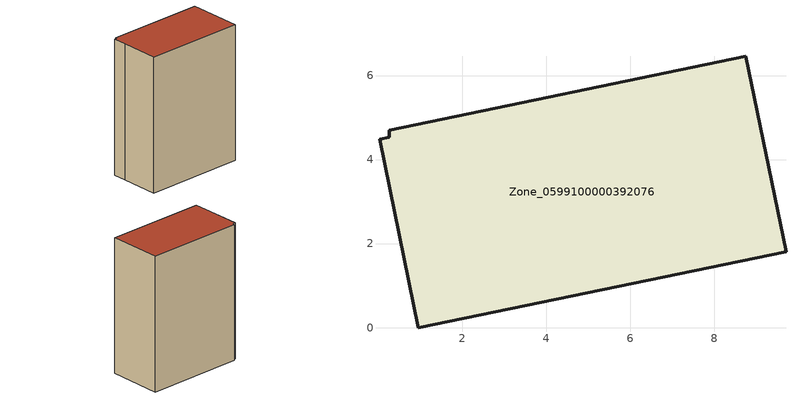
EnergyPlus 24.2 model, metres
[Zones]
Zone_0599100000392076
 floor ground (C_G): 0.28,3.32 0.04,4.48 0.27,4.53 0.26,4.7 8.75,6.46 9.71,1.81 0.96,0 z0
 wall outside (C_F): 9.71,1.81 8.75,6.46 0.26,4.7 0.27,4.53 0.04,4.48 0.28,3.32 0.96,0 9.71,1.81 z0:12
 roof outside (C_R): 0.28,3.32 0.96,0 9.71,1.81 8.75,6.46 0.26,4.7 0.27,4.53 0.04,4.48 z12
[BUILDING]
Pand.0599100000392076: North Axis=0; Terrain=City; Loads Convergence Tolerance Value=0.04; Temperature Convergence Tolerance Value=0.4; Solar Distribution=FullExterior; Maximum Number of Warmup Days=25; Minimum Number of Warmup Days=1
[Site:Location]
Rotterdam.The.Hague.AP_ZH_NLD Design_Conditions: Latitude=51.96; Longitude=4.45; Time Zone=1; Elevation=-4.5
[SITE:GROUNDTEMPERATURE:BUILDINGSURFACE]
18, 18, 18, 18, 18, 18, 18, 18, 18, 18, 18, 18
[MATERIAL] Thermal Absorptance=0.9; Solar Absorptance=0.7; Visible Absorptance=0.7
Name | Roughness | Thickness | Conductivity | Density | Specific Heat
G.TI.1992-2005 | MediumSmooth | 0.15 | 0.06 | 540 | 1210
F.TI.1992-2005 | Rough | 0.3 | 0.12 | 1920 | 840
R.TI.1992-2005 | MediumRough | 0.2 | 0.08 | 1500 | 1000
[CONSTRUCTION]
C_G: G.TI.1992-2005
C_F: F.TI.1992-2005
C_R: R.TI.1992-2005
[ZONE]
Zone_0599100000392076: Type=1; Multiplier=1; Ceiling Height=Autocalculate; Volume=Autocalculate; Floor Area=autocalculate; Part of Total Floor Area=Yes
[ZONEINFILTRATION:DESIGNFLOWRATE]
Infil_Zone_0599100000392076: Zone or ZoneList or Space or SpaceList=Zone_0599100000392076; Schedule=AlwaysOn; Design Flow Rate Calculation Method=Flow/Area; Flow Rate per Floor Area=0.0015; Constant Term Coefficient=1; Temperature Term Coefficient=0; Velocity Term Coefficient=0; Velocity Squared Term Coefficient=0
[HVACTEMPLATE:ZONE:IDEALLOADSAIRSYSTEM]
Zone_0599100000392076: Maximum Heating Supply Air Temperature=50; Minimum Cooling Supply Air Temperature=13; Maximum Heating Supply Air Humidity Ratio=0.0156; Minimum Cooling Supply Air Humidity Ratio=0.0077; Heating Limit=NoLimit; Cooling Limit=NoLimit; Dehumidification Control Type=ConstantSensibleHeatRatio; Cooling Sensible Heat Ratio=0.7; Dehumidification Setpoint=60; Humidification Control Type=None; Humidification Setpoint=30; Outdoor Air Method=None; Outdoor Air Flow Rate per Person=0.00944; Outdoor Air Flow Rate per Zone Floor Area=0; Outdoor Air Flow Rate per Zone=0; Demand Controlled Ventilation Type=None; Outdoor Air Economizer Type=NoEconomizer; Heat Recovery Type=None; Sensible Heat Recovery Effectiveness=0.7; Latent Heat Recovery Effectiveness=0.65
[ZONECONTROL:THERMOSTAT]
ThermostatControl_Zone_0599100000392076: Zone or ZoneList=Zone_0599100000392076; Control Type Schedule=DualSetpointControlType; Control 1=Thermostat_Zone_0599100000392076; Temperature Difference Between Cutout And Setpoint=0
[THERMOSTATSETPOINT:DUALSETPOINT]
Thermostat_Zone_0599100000392076: Heating Setpoint Temperature Schedule=HeatingSetpoint_Zone_0599100000392076; Cooling Setpoint Temperature Schedule=CoolingSetpoint_Zone_0599100000392076
[SCHEDULE:COMPACT]
HeatingSetpoint_Zone_0599100000392076: Through: 12/31, For: AllDays, Until: 24:00, 21
CoolingSetpoint_Zone_0599100000392076: Through: 12/31, For: AllDays, Until: 24:00, 24
DualSetpointControlType: Through: 12/31, For: AllDays, Until: 24:00, 4
AlwaysOn: Through: 12/31, For: AllDays, Until: 24:00, 1
